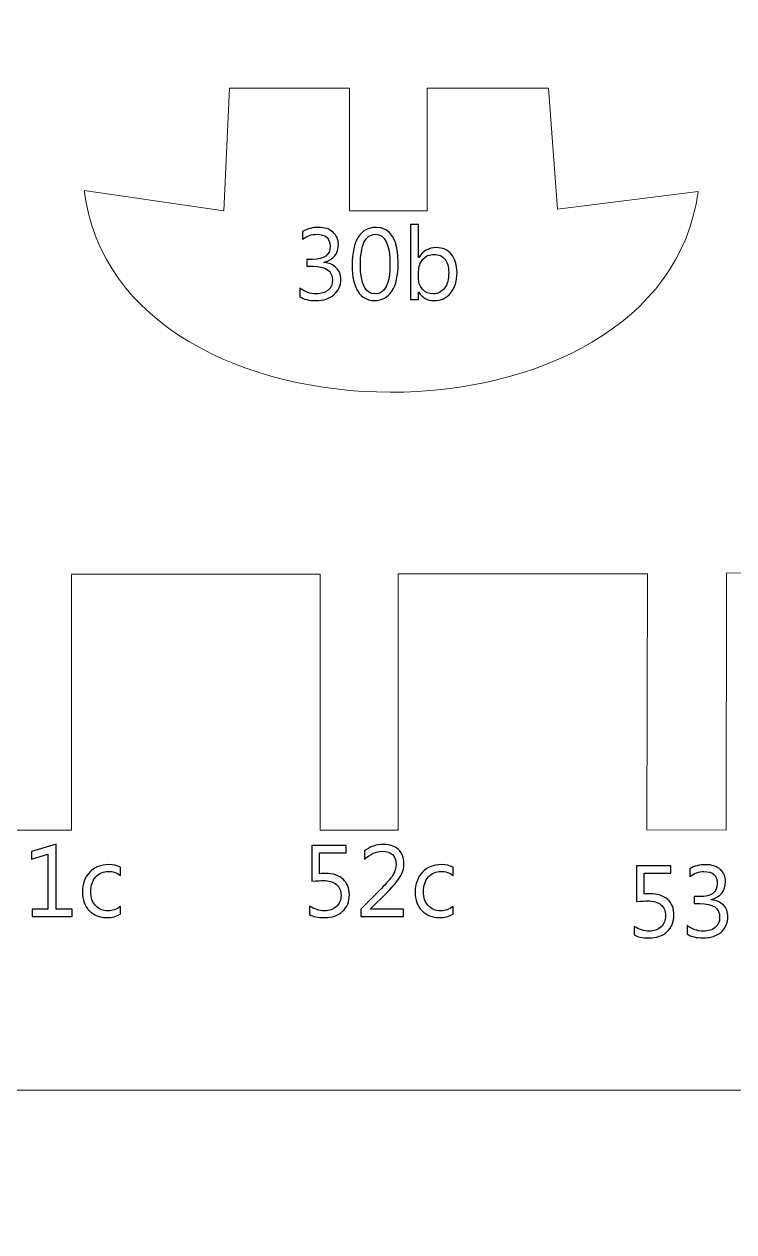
# Model space of a CAD drawing. Header units: centimetres. Extents: x -370 to 378, y -504 to 433.
# Drawn here: x 232.6 to 289.2, y 212.7 to 309.1 of the extents above; entities that cross this region are included whole.
import ezdxf

# ---------------------------------------------------------------- set-up
doc = ezdxf.new("R2010")
doc.units = ezdxf.units.CM
doc.header["$MEASUREMENT"] = 0
doc.layers.add('Camada 1', color=7, linetype='Continuous')
doc.layers.add('Camada 2', color=20, linetype='Continuous')

msp = doc.modelspace()

# ---------------------------------------------------------------- linework, layer by layer
at = {"layer": 'Camada 1', "lineweight": 9}
for points, knots in [([(216.721, 265.254), (216.721, 265.254), (230.116, 265.318), (230.116, 265.318), (230.116, 265.318), (230.116, 265.318), (230.103, 244.768), (230.103, 244.768), (230.103, 244.768), (230.103, 244.768), (236.36, 244.767), (236.36, 244.767), (236.36, 244.767), (236.36, 244.767), (236.371, 265.182), (236.371, 265.182), (236.371, 265.182), (236.371, 265.182), (256.209, 265.182), (256.209, 265.182), (256.209, 265.182), (256.209, 265.182), (256.209, 244.767), (256.209, 244.767), (256.209, 244.767), (256.209, 244.767), (262.443, 244.768), (262.443, 244.768), (262.443, 244.768), (262.443, 244.768), (262.445, 265.213), (262.445, 265.213), (262.445, 265.213), (262.445, 265.213), (282.346, 265.204), (282.346, 265.204), (282.346, 265.204), (282.346, 265.204), (282.296, 244.775), (282.296, 244.775), (282.296, 244.775), (282.296, 244.775), (288.629, 244.768), (288.629, 244.768), (288.629, 244.768), (288.629, 244.768), (288.652, 265.258), (288.652, 265.258), (288.652, 265.258), (288.652, 265.258), (308.479, 265.277), (308.479, 265.277), (308.479, 265.277), (308.479, 265.277), (308.479, 244.77), (308.479, 244.77), (308.479, 244.77), (308.479, 244.77), (314.689, 244.774), (314.689, 244.774), (314.689, 244.774), (314.689, 244.774), (314.79, 265.253), (314.79, 265.253), (314.79, 265.253), (314.79, 265.253), (334.828, 265.214), (334.828, 265.214), (334.828, 265.214), (334.828, 265.214), (334.892, 244.769), (334.892, 244.769), (334.892, 244.769), (334.892, 244.769), (341.063, 244.77), (341.063, 244.77), (341.063, 244.77), (341.063, 244.77), (341.094, 265.214), (341.094, 265.214), (341.094, 265.214), (341.094, 265.214), (366.922, 265.225), (366.922, 265.225), (366.922, 265.225), (366.922, 265.225), (366.966, 256.867), (366.966, 256.867), (366.966, 256.867), (366.966, 256.867), (360.754, 256.873), (360.754, 256.873), (360.754, 256.873), (360.754, 256.873), (360.754, 232.292), (360.754, 232.292), (360.754, 232.292), (360.754, 232.292), (366.964, 232.296), (366.964, 232.296), (366.964, 232.296), (366.964, 232.296), (366.963, 224.01), (366.963, 224.01), (366.963, 224.01), (366.963, 224.01), (210.199, 224.007), (210.199, 224.007), (210.199, 224.007), (210.199, 224.007), (210.193, 236.573), (210.193, 236.573), (210.193, 236.573), (210.193, 236.573), (189.145, 236.573), (189.145, 236.573), (189.145, 236.573), (185.916, 236.501), (184.439, 233.061), (184.413, 226.826), (184.413, 226.826), (184.673, 216.628), (178.684, 212.355), (173.821, 212.903), (173.821, 212.903), (173.821, 212.903), (176.697, 236.149), (176.697, 236.149), (176.697, 236.149), (176.697, 236.149), (170.539, 236.789), (170.539, 236.789), (170.539, 236.789), (170.539, 236.789), (168.49, 221.602), (168.49, 221.602), (168.49, 221.602), (168.49, 221.602), (4.291, 221.42), (4.291, 221.42), (4.291, 221.42), (4.291, 221.42), (4.288, 209.376), (4.288, 209.376), (4.288, 209.376), (4.288, 209.376), (-1.971, 209.374), (-1.971, 209.374), (-1.971, 209.374), (-1.971, 209.374), (-2.239, 168.069), (-2.239, 168.069), (-2.239, 168.069), (-2.239, 168.069), (-66.592, 160.863), (-66.592, 160.863), (-66.592, 160.863), (-66.592, 160.863), (-120.101, 160.892), (-120.101, 160.892), (-120.101, 160.892), (-122.907, 159.848), (-124.083, 157.497), (-123.291, 153.568), (-123.291, 153.568), (-123.291, 153.568), (-121.417, 147.705), (-121.417, 147.705), (-121.417, 147.705), (-119.664, 142.218), (-119.162, 139.073), (-123.559, 137.253), (-123.559, 137.253), (-123.559, 137.253), (-131.456, 134.303), (-131.456, 134.303), (-131.456, 134.303), (-142.328, 129.369), (-143.928, 118.845), (-139.185, 104.494), (-139.185, 104.494), (-136.723, 96.587), (-139.695, 91.079), (-144.309, 92.767), (-144.309, 92.767), (-144.309, 92.767), (-196.019, 110.18), (-196.019, 110.18), (-196.019, 110.18), (-194.826, 114.677), (-193.391, 119.174), (-191.716, 123.67), (-191.716, 123.67), (-191.716, 123.67), (-176.995, 117.362), (-176.995, 117.362), (-176.995, 117.362), (-176.995, 117.362), (-174.937, 123.295), (-174.937, 123.295), (-174.937, 123.295), (-174.937, 123.295), (-189.72, 129.603), (-189.72, 129.603), (-189.72, 129.603), (-187.47, 134.471), (-185.1, 139.218), (-182.609, 143.842), (-182.609, 143.842), (-182.609, 143.842), (-167.889, 135.786), (-167.889, 135.786), (-167.889, 135.786), (-167.889, 135.786), (-164.645, 141.095), (-164.645, 141.095), (-164.645, 141.095), (-164.645, 141.095), (-179.178, 149.214), (-179.178, 149.214), (-179.178, 149.214), (-176.797, 153.396), (-174.316, 157.382), (-171.694, 161.08), (-171.694, 161.08), (-171.694, 161.08), (-158.221, 152.024), (-158.221, 152.024), (-158.221, 152.024), (-158.221, 152.024), (-154.852, 157.145), (-154.852, 157.145), (-154.852, 157.145), (-154.852, 157.145), (-168.138, 166.201), (-168.138, 166.201), (-168.138, 166.201), (-165.271, 169.951), (-162.563, 173.777), (-160.029, 177.692), (-160.029, 177.692), (-160.029, 177.692), (-146.12, 169.011), (-146.12, 169.011), (-146.12, 169.011), (-146.12, 169.011), (-143.438, 174.444), (-143.438, 174.444), (-143.438, 174.444), (-143.438, 174.444), (-157.035, 183.25), (-157.035, 183.25), (-157.035, 183.25), (-151.695, 195.771), (-155.396, 206.053), (-170.299, 212.164), (-170.299, 212.164), (-196.331, 218.03), (-225.837, 215.086), (-252.767, 201.797), (-252.767, 201.797), (-272.125, 191.19), (-291.085, 177.8), (-311.371, 166), (-311.371, 166), (-321.658, 159.339), (-331.851, 153.367), (-342.736, 148.568), (-342.736, 148.568), (-346.86, 147.224), (-349.73, 146.708), (-351.28, 147.57), (-351.28, 147.57), (-360.973, 156.269), (-365.918, 177.156), (-365.135, 212.753), (-365.135, 212.753), (-363.041, 242.961), (-358.027, 262.687), (-349.489, 269.76), (-349.489, 269.76), (-341.694, 272.706), (-312.337, 273.158), (-268.236, 269.823), (-268.236, 269.823), (-238.219, 267.466), (-208.36, 264.64), (-178.599, 261.521), (-178.599, 261.521), (-161.15, 259.512), (-146.663, 274.84), (-133.661, 298.457), (-133.661, 298.457), (-137.932, 299.192), (-140.952, 302.511), (-141.329, 309.219), (-141.329, 309.219), (-141.246, 317.163), (-137.792, 321.124), (-131.21, 321.7), (-131.21, 321.7), (-128.465, 321.723), (-125.72, 321.692), (-122.976, 321.377), (-122.976, 321.377), (-119.251, 320.932), (-117.518, 322.574), (-117.641, 327.134), (-117.641, 327.134), (-117.641, 327.134), (-117.584, 336.153), (-117.584, 336.153), (-117.584, 336.153), (-117.584, 336.153), (-110.776, 336.152), (-110.776, 336.152), (-110.776, 336.152), (-110.776, 336.152), (-110.773, 349.137), (-110.773, 349.137), (-110.773, 349.137), (-110.773, 349.137), (-99.344, 349.13), (-99.344, 349.13), (-99.344, 349.13), (-99.344, 349.13), (-88.153, 362.878), (-88.153, 362.878), (-88.153, 362.878), (-88.153, 362.878), (-34.119, 362.869), (-34.119, 362.869), (-34.119, 362.869), (-34.119, 362.869), (-34.106, 340.512), (-34.106, 340.512), (-34.106, 340.512), (-34.106, 340.512), (-27.597, 340.514), (-27.597, 340.514), (-27.597, 340.514), (-27.597, 340.514), (-27.691, 325.715), (-27.691, 325.715), (-27.691, 325.715), (-27.873, 322.531), (-30.047, 321.13), (-33.358, 320.596), (-33.358, 320.596), (-33.358, 320.596), (-44.151, 320.594), (-44.151, 320.594), (-44.151, 320.594), (-44.151, 320.594), (-44.155, 311.191), (-44.155, 311.191), (-44.155, 311.191), (-44.155, 311.191), (-32.849, 311.191), (-32.849, 311.191), (-32.849, 311.191), (-18.571, 310.629), (-10.255, 308.442), (-6.272, 303.592), (-6.272, 303.592), (-3.714, 300.56), (-2.148, 297.196), (-2.032, 293.351), (-2.032, 293.351), (-2.032, 293.351), (-1.901, 274.856), (-1.901, 274.856), (-1.901, 274.856), (-1.901, 274.856), (4.408, 274.86), (4.408, 274.86), (4.408, 274.86), (4.408, 274.86), (4.426, 260.305), (4.426, 260.305), (4.426, 260.305), (4.426, 260.305), (175.044, 260.301), (175.044, 260.301), (175.044, 260.301), (175.044, 260.301), (175.017, 268.365), (175.017, 268.365), (175.017, 268.365), (179.182, 281.411), (183.274, 295.03), (187.51, 307.504), (187.51, 307.504), (189.372, 313.034), (192.544, 316.081), (197.008, 315.926), (197.008, 315.926), (202.874, 315.367), (206.189, 311.724), (207.985, 306.102), (207.985, 306.102), (211.365, 293.082), (213.787, 278.849), (216.721, 265.254)], [0, 0, 0, 0, 0.009804, 0.009804, 0.009804, 0.009804, 0.019608, 0.019608, 0.019608, 0.019608, 0.029412, 0.029412, 0.029412, 0.029412, 0.039216, 0.039216, 0.039216, 0.039216, 0.04902, 0.04902, 0.04902, 0.04902, 0.058824, 0.058824, 0.058824, 0.058824, 0.068627, 0.068627, 0.068627, 0.068627, 0.078431, 0.078431, 0.078431, 0.078431, 0.088235, 0.088235, 0.088235, 0.088235, 0.098039, 0.098039, 0.098039, 0.098039, 0.107843, 0.107843, 0.107843, 0.107843, 0.117647, 0.117647, 0.117647, 0.117647, 0.127451, 0.127451, 0.127451, 0.127451, 0.137255, 0.137255, 0.137255, 0.137255, 0.147059, 0.147059, 0.147059, 0.147059, 0.156863, 0.156863, 0.156863, 0.156863, 0.166667, 0.166667, 0.166667, 0.166667, 0.176471, 0.176471, 0.176471, 0.176471, 0.186275, 0.186275, 0.186275, 0.186275, 0.196078, 0.196078, 0.196078, 0.196078, 0.205882, 0.205882, 0.205882, 0.205882, 0.215686, 0.215686, 0.215686, 0.215686, 0.22549, 0.22549, 0.22549, 0.22549, 0.235294, 0.235294, 0.235294, 0.235294, 0.245098, 0.245098, 0.245098, 0.245098, 0.254902, 0.254902, 0.254902, 0.254902, 0.264706, 0.264706, 0.264706, 0.264706, 0.27451, 0.27451, 0.27451, 0.27451, 0.284314, 0.284314, 0.284314, 0.284314, 0.294118, 0.294118, 0.294118, 0.294118, 0.303922, 0.303922, 0.303922, 0.303922, 0.313725, 0.313725, 0.313725, 0.313726, 0.323529, 0.323529, 0.323529, 0.323529, 0.333333, 0.333333, 0.333333, 0.333333, 0.343137, 0.343137, 0.343137, 0.343137, 0.352941, 0.352941, 0.352941, 0.352941, 0.362745, 0.362745, 0.362745, 0.362745, 0.372549, 0.372549, 0.372549, 0.372549, 0.382353, 0.382353, 0.382353, 0.382353, 0.392157, 0.392157, 0.392157, 0.392157, 0.401961, 0.401961, 0.401961, 0.401961, 0.411765, 0.411765, 0.411765, 0.411765, 0.421569, 0.421569, 0.421569, 0.421569, 0.431373, 0.431373, 0.431373, 0.431373, 0.441176, 0.441176, 0.441176, 0.441176, 0.45098, 0.45098, 0.45098, 0.45098, 0.460784, 0.460784, 0.460784, 0.460784, 0.470588, 0.470588, 0.470588, 0.470588, 0.480392, 0.480392, 0.480392, 0.480392, 0.490196, 0.490196, 0.490196, 0.490196, 0.5, 0.5, 0.5, 0.5, 0.509804, 0.509804, 0.509804, 0.509804, 0.519608, 0.519608, 0.519608, 0.519608, 0.529412, 0.529412, 0.529412, 0.529412, 0.539216, 0.539216, 0.539216, 0.539216, 0.54902, 0.54902, 0.54902, 0.54902, 0.558824, 0.558824, 0.558824, 0.558824, 0.568627, 0.568627, 0.568627, 0.568627, 0.578431, 0.578431, 0.578431, 0.578431, 0.588235, 0.588235, 0.588235, 0.588235, 0.598039, 0.598039, 0.598039, 0.598039, 0.607843, 0.607843, 0.607843, 0.607843, 0.617647, 0.617647, 0.617647, 0.617647, 0.627451, 0.627451, 0.627451, 0.627451, 0.637255, 0.637255, 0.637255, 0.637255, 0.647059, 0.647059, 0.647059, 0.647059, 0.656863, 0.656863, 0.656863, 0.656863, 0.666667, 0.666667, 0.666667, 0.666667, 0.676471, 0.676471, 0.676471, 0.676471, 0.686275, 0.686275, 0.686275, 0.686275, 0.696078, 0.696078, 0.696078, 0.696078, 0.705882, 0.705882, 0.705882, 0.705882, 0.715686, 0.715686, 0.715686, 0.715686, 0.72549, 0.72549, 0.72549, 0.72549, 0.735294, 0.735294, 0.735294, 0.735294, 0.745098, 0.745098, 0.745098, 0.745098, 0.754902, 0.754902, 0.754902, 0.754902, 0.764706, 0.764706, 0.764706, 0.764706, 0.77451, 0.77451, 0.77451, 0.77451, 0.784314, 0.784314, 0.784314, 0.784314, 0.794118, 0.794118, 0.794118, 0.794118, 0.803922, 0.803922, 0.803922, 0.803922, 0.813725, 0.813725, 0.813725, 0.813726, 0.823529, 0.823529, 0.823529, 0.823529, 0.833333, 0.833333, 0.833333, 0.833333, 0.843137, 0.843137, 0.843137, 0.843137, 0.852941, 0.852941, 0.852941, 0.852941, 0.862745, 0.862745, 0.862745, 0.862745, 0.872549, 0.872549, 0.872549, 0.872549, 0.882353, 0.882353, 0.882353, 0.882353, 0.892157, 0.892157, 0.892157, 0.892157, 0.901961, 0.901961, 0.901961, 0.901961, 0.911765, 0.911765, 0.911765, 0.911765, 0.921569, 0.921569, 0.921569, 0.921569, 0.931373, 0.931373, 0.931373, 0.931373, 0.941176, 0.941176, 0.941176, 0.941176, 0.95098, 0.95098, 0.95098, 0.95098, 0.960784, 0.960784, 0.960784, 0.960784, 0.970588, 0.970588, 0.970588, 0.970588, 0.980392, 0.980392, 0.980392, 0.980392, 1, 1, 1, 1]), ([(248.971, 303.951), (248.971, 303.951), (258.562, 303.951), (258.562, 303.951), (258.562, 303.951), (258.562, 303.951), (258.56, 294.177), (258.56, 294.177), (258.56, 294.177), (258.56, 294.177), (264.753, 294.175), (264.753, 294.175), (264.753, 294.175), (264.753, 294.175), (264.751, 303.95), (264.751, 303.95), (264.751, 303.95), (264.751, 303.95), (274.435, 303.95), (274.435, 303.95), (274.435, 303.95), (274.435, 303.95), (275.157, 294.299), (275.157, 294.299), (275.157, 294.299), (275.157, 294.299), (286.377, 295.702), (286.377, 295.702), (286.377, 295.702), (283.54, 274.312), (239.991, 274.399), (237.378, 295.782), (237.378, 295.782), (237.378, 295.782), (248.516, 294.176), (248.516, 294.176), (248.516, 294.176), (248.516, 294.176), (248.971, 303.951), (248.971, 303.951)], [0, 0, 0, 0, 0.090909, 0.090909, 0.090909, 0.090909, 0.181818, 0.181818, 0.181818, 0.181818, 0.272727, 0.272727, 0.272727, 0.272727, 0.363636, 0.363636, 0.363636, 0.363636, 0.454545, 0.454545, 0.454545, 0.454545, 0.545455, 0.545455, 0.545455, 0.545455, 0.636364, 0.636364, 0.636364, 0.636364, 0.727273, 0.727273, 0.727273, 0.727273, 0.818182, 0.818182, 0.818182, 0.818182, 1, 1, 1, 1])]:
    msp.add_open_spline(points, degree=3, knots=knots, dxfattribs=at)
at = {"layer": 'Camada 2'}
for points, knots in [([(264.085, 287.684), (264.085, 287.684), (264.069, 287.684), (264.069, 287.684), (264.069, 287.684), (264.069, 287.684), (264.069, 287.106), (264.069, 287.106), (264.069, 287.106), (264.069, 287.106), (263.423, 287.106), (263.423, 287.106), (263.423, 287.106), (263.423, 287.106), (263.423, 293.074), (263.423, 293.074), (263.423, 293.074), (263.423, 293.074), (264.069, 293.074), (264.069, 293.074), (264.069, 293.074), (264.069, 293.074), (264.069, 290.434), (264.069, 290.434), (264.069, 290.434), (264.069, 290.434), (264.085, 290.434), (264.085, 290.434), (264.085, 290.434), (264.402, 290.968), (264.867, 291.235), (265.479, 291.235), (265.479, 291.235), (265.996, 291.235), (266.401, 291.055), (266.694, 290.694), (266.694, 290.694), (266.987, 290.332), (267.133, 289.848), (267.133, 289.241), (267.133, 289.241), (267.133, 288.566), (266.969, 288.024), (266.641, 287.618), (266.641, 287.618), (266.312, 287.212), (265.863, 287.01), (265.293, 287.01), (265.293, 287.01), (264.761, 287.01), (264.358, 287.234), (264.085, 287.684)], [0, 0, 0, 0, 0.071429, 0.071429, 0.071429, 0.071429, 0.142857, 0.142857, 0.142857, 0.142857, 0.214286, 0.214286, 0.214286, 0.214286, 0.285714, 0.285714, 0.285714, 0.285714, 0.357143, 0.357143, 0.357143, 0.357143, 0.428571, 0.428571, 0.428571, 0.428571, 0.5, 0.5, 0.5, 0.5, 0.571429, 0.571429, 0.571429, 0.571429, 0.642857, 0.642857, 0.642857, 0.642857, 0.714286, 0.714286, 0.714286, 0.714286, 0.785714, 0.785714, 0.785714, 0.785714, 0.857143, 0.857143, 0.857143, 0.857143, 1, 1, 1, 1]), ([(254.593, 287.316), (254.593, 287.316), (254.593, 288.01), (254.593, 288.01), (254.593, 288.01), (254.978, 287.703), (255.415, 287.55), (255.901, 287.55), (255.901, 287.55), (256.296, 287.55), (256.61, 287.648), (256.845, 287.846), (256.845, 287.846), (257.081, 288.043), (257.197, 288.309), (257.197, 288.643), (257.197, 288.643), (257.197, 289.382), (256.673, 289.752), (255.626, 289.752), (255.626, 289.752), (255.626, 289.752), (255.157, 289.752), (255.157, 289.752), (255.157, 289.752), (255.157, 289.752), (255.157, 290.3), (255.157, 290.3), (255.157, 290.3), (255.157, 290.3), (255.603, 290.3), (255.603, 290.3), (255.603, 290.3), (256.538, 290.3), (257.004, 290.647), (257.004, 291.339), (257.004, 291.339), (257.004, 291.98), (256.648, 292.3), (255.935, 292.3), (255.935, 292.3), (255.538, 292.3), (255.163, 292.166), (254.81, 291.897), (254.81, 291.897), (254.81, 291.897), (254.81, 292.526), (254.81, 292.526), (254.81, 292.526), (255.173, 292.741), (255.602, 292.848), (256.095, 292.848), (256.095, 292.848), (256.571, 292.848), (256.952, 292.722), (257.238, 292.471), (257.238, 292.471), (257.523, 292.218), (257.665, 291.895), (257.665, 291.502), (257.665, 291.502), (257.665, 290.758), (257.288, 290.28), (256.531, 290.067), (256.531, 290.067), (256.531, 290.067), (256.531, 290.051), (256.531, 290.051), (256.531, 290.051), (256.937, 290.012), (257.259, 289.87), (257.499, 289.624), (257.499, 289.624), (257.739, 289.378), (257.859, 289.071), (257.859, 288.704), (257.859, 288.704), (257.859, 288.196), (257.677, 287.788), (257.313, 287.476), (257.313, 287.476), (256.949, 287.165), (256.469, 287.01), (255.874, 287.01), (255.874, 287.01), (255.337, 287.01), (254.91, 287.112), (254.593, 287.316)], [0, 0, 0, 0, 0.043478, 0.043478, 0.043478, 0.043478, 0.086957, 0.086957, 0.086957, 0.086957, 0.130435, 0.130435, 0.130435, 0.130435, 0.173913, 0.173913, 0.173913, 0.173913, 0.217391, 0.217391, 0.217391, 0.217391, 0.26087, 0.26087, 0.26087, 0.26087, 0.304348, 0.304348, 0.304348, 0.304348, 0.347826, 0.347826, 0.347826, 0.347826, 0.391304, 0.391304, 0.391304, 0.391304, 0.434783, 0.434783, 0.434783, 0.434783, 0.478261, 0.478261, 0.478261, 0.478261, 0.521739, 0.521739, 0.521739, 0.521739, 0.565217, 0.565217, 0.565217, 0.565217, 0.608696, 0.608696, 0.608696, 0.608696, 0.652174, 0.652174, 0.652174, 0.652174, 0.695652, 0.695652, 0.695652, 0.695652, 0.73913, 0.73913, 0.73913, 0.73913, 0.782609, 0.782609, 0.782609, 0.782609, 0.826087, 0.826087, 0.826087, 0.826087, 0.869565, 0.869565, 0.869565, 0.869565, 0.913043, 0.913043, 0.913043, 0.913043, 1, 1, 1, 1]), ([(260.542, 287.01), (259.983, 287.01), (259.546, 287.25), (259.233, 287.73), (259.233, 287.73), (258.919, 288.211), (258.762, 288.906), (258.762, 289.815), (258.762, 289.815), (258.762, 290.813), (258.926, 291.567), (259.253, 292.08), (259.253, 292.08), (259.579, 292.592), (260.051, 292.848), (260.668, 292.848), (260.668, 292.848), (261.849, 292.848), (262.439, 291.883), (262.439, 289.953), (262.439, 289.953), (262.439, 288.996), (262.273, 288.268), (261.94, 287.764), (261.94, 287.764), (261.606, 287.261), (261.14, 287.01), (260.542, 287.01)], [0, 0, 0, 0, 0.125, 0.125, 0.125, 0.125, 0.25, 0.25, 0.25, 0.25, 0.375, 0.375, 0.375, 0.375, 0.5, 0.5, 0.5, 0.5, 0.625, 0.625, 0.625, 0.625, 0.75, 0.75, 0.75, 0.75, 1, 1, 1, 1]), ([(260.632, 292.3), (259.827, 292.3), (259.423, 291.481), (259.423, 289.844), (259.423, 289.844), (259.423, 288.315), (259.819, 287.55), (260.609, 287.55), (260.609, 287.55), (261.388, 287.55), (261.778, 288.328), (261.778, 289.883), (261.778, 289.883), (261.778, 291.495), (261.396, 292.3), (260.632, 292.3)], [0, 0, 0, 0, 0.2, 0.2, 0.2, 0.2, 0.4, 0.4, 0.4, 0.4, 0.6, 0.6, 0.6, 0.6, 1, 1, 1, 1]), ([(264.069, 289.316), (264.069, 289.316), (264.069, 288.752), (264.069, 288.752), (264.069, 288.752), (264.069, 288.417), (264.177, 288.133), (264.394, 287.899), (264.394, 287.899), (264.61, 287.667), (264.886, 287.55), (265.219, 287.55), (265.219, 287.55), (265.61, 287.55), (265.917, 287.701), (266.139, 288), (266.139, 288), (266.36, 288.301), (266.472, 288.718), (266.472, 289.253), (266.472, 289.253), (266.472, 289.703), (266.368, 290.057), (266.16, 290.312), (266.16, 290.312), (265.953, 290.567), (265.672, 290.695), (265.317, 290.695), (265.317, 290.695), (264.942, 290.695), (264.64, 290.565), (264.411, 290.303), (264.411, 290.303), (264.183, 290.041), (264.069, 289.711), (264.069, 289.316)], [0, 0, 0, 0, 0.1, 0.1, 0.1, 0.1, 0.2, 0.2, 0.2, 0.2, 0.3, 0.3, 0.3, 0.3, 0.4, 0.4, 0.4, 0.4, 0.5, 0.5, 0.5, 0.5, 0.6, 0.6, 0.6, 0.6, 0.7, 0.7, 0.7, 0.7, 0.8, 0.8, 0.8, 0.8, 1, 1, 1, 1]), ([(236.402, 237.881), (236.402, 237.881), (233.209, 237.881), (233.209, 237.881), (233.209, 237.881), (233.209, 237.881), (233.209, 238.446), (233.209, 238.446), (233.209, 238.446), (233.209, 238.446), (234.483, 238.446), (234.483, 238.446), (234.483, 238.446), (234.483, 238.446), (234.483, 242.835), (234.483, 242.835), (234.483, 242.835), (234.483, 242.835), (233.177, 242.446), (233.177, 242.446), (233.177, 242.446), (233.177, 242.446), (233.177, 243.059), (233.177, 243.059), (233.177, 243.059), (233.177, 243.059), (235.128, 243.655), (235.128, 243.655), (235.128, 243.655), (235.128, 243.655), (235.128, 238.446), (235.128, 238.446), (235.128, 238.446), (235.128, 238.446), (236.402, 238.446), (236.402, 238.446), (236.402, 238.446), (236.402, 238.446), (236.402, 237.881), (236.402, 237.881)], [0, 0, 0, 0, 0.090909, 0.090909, 0.090909, 0.090909, 0.181818, 0.181818, 0.181818, 0.181818, 0.272727, 0.272727, 0.272727, 0.272727, 0.363636, 0.363636, 0.363636, 0.363636, 0.454545, 0.454545, 0.454545, 0.454545, 0.545455, 0.545455, 0.545455, 0.545455, 0.636364, 0.636364, 0.636364, 0.636364, 0.727273, 0.727273, 0.727273, 0.727273, 0.818182, 0.818182, 0.818182, 0.818182, 1, 1, 1, 1]), ([(255.369, 238.018), (255.369, 238.018), (255.369, 238.704), (255.369, 238.704), (255.369, 238.704), (255.755, 238.451), (256.148, 238.325), (256.547, 238.325), (256.547, 238.325), (256.946, 238.325), (257.267, 238.438), (257.512, 238.663), (257.512, 238.663), (257.755, 238.888), (257.878, 239.188), (257.878, 239.56), (257.878, 239.56), (257.878, 239.93), (257.752, 240.219), (257.504, 240.425), (257.504, 240.425), (257.254, 240.633), (256.898, 240.736), (256.433, 240.736), (256.433, 240.736), (256.275, 240.736), (255.98, 240.72), (255.547, 240.689), (255.547, 240.689), (255.547, 240.689), (255.547, 243.526), (255.547, 243.526), (255.547, 243.526), (255.547, 243.526), (258.281, 243.526), (258.281, 243.526), (258.281, 243.526), (258.281, 243.526), (258.281, 242.946), (258.281, 242.946), (258.281, 242.946), (258.281, 242.946), (256.16, 242.946), (256.16, 242.946), (256.16, 242.946), (256.16, 242.946), (256.16, 241.284), (256.16, 241.284), (256.16, 241.284), (256.333, 241.295), (256.493, 241.301), (256.641, 241.301), (256.641, 241.301), (257.244, 241.301), (257.712, 241.149), (258.043, 240.846), (258.043, 240.846), (258.373, 240.544), (258.539, 240.128), (258.539, 239.602), (258.539, 239.602), (258.539, 239.056), (258.361, 238.616), (258.005, 238.284), (258.005, 238.284), (257.649, 237.951), (257.16, 237.784), (256.54, 237.784), (256.54, 237.784), (256.017, 237.784), (255.627, 237.862), (255.369, 238.018)], [0, 0, 0, 0, 0.052632, 0.052632, 0.052632, 0.052632, 0.105263, 0.105263, 0.105263, 0.105263, 0.157895, 0.157895, 0.157895, 0.157895, 0.210526, 0.210526, 0.210526, 0.210526, 0.263158, 0.263158, 0.263158, 0.263158, 0.315789, 0.315789, 0.315789, 0.315789, 0.368421, 0.368421, 0.368421, 0.368421, 0.421053, 0.421053, 0.421053, 0.421053, 0.473684, 0.473684, 0.473684, 0.473684, 0.526316, 0.526316, 0.526316, 0.526316, 0.578947, 0.578947, 0.578947, 0.578947, 0.631579, 0.631579, 0.631579, 0.631579, 0.684211, 0.684211, 0.684211, 0.684211, 0.736842, 0.736842, 0.736842, 0.736842, 0.789474, 0.789474, 0.789474, 0.789474, 0.842105, 0.842105, 0.842105, 0.842105, 0.894737, 0.894737, 0.894737, 0.894737, 1, 1, 1, 1]), ([(262.853, 237.881), (262.853, 237.881), (259.45, 237.881), (259.45, 237.881), (259.45, 237.881), (259.45, 237.881), (259.45, 238.454), (259.45, 238.454), (259.45, 238.454), (259.45, 238.454), (261.095, 240.104), (261.095, 240.104), (261.095, 240.104), (261.516, 240.525), (261.816, 240.874), (261.994, 241.154), (261.994, 241.154), (262.175, 241.434), (262.265, 241.733), (262.265, 242.051), (262.265, 242.051), (262.265, 242.376), (262.172, 242.629), (261.985, 242.807), (261.985, 242.807), (261.798, 242.986), (261.533, 243.075), (261.189, 243.075), (261.189, 243.075), (260.685, 243.075), (260.203, 242.86), (259.74, 242.43), (259.74, 242.43), (259.74, 242.43), (259.74, 243.107), (259.74, 243.107), (259.74, 243.107), (260.181, 243.451), (260.695, 243.623), (261.279, 243.623), (261.279, 243.623), (261.783, 243.623), (262.18, 243.486), (262.469, 243.213), (262.469, 243.213), (262.758, 242.94), (262.902, 242.573), (262.902, 242.114), (262.902, 242.114), (262.902, 241.752), (262.802, 241.397), (262.602, 241.052), (262.602, 241.052), (262.403, 240.706), (262.044, 240.278), (261.527, 239.766), (261.527, 239.766), (261.527, 239.766), (260.224, 238.478), (260.224, 238.478), (260.224, 238.478), (260.224, 238.478), (260.224, 238.462), (260.224, 238.462), (260.224, 238.462), (260.224, 238.462), (262.853, 238.462), (262.853, 238.462), (262.853, 238.462), (262.853, 238.462), (262.853, 237.881), (262.853, 237.881)], [0, 0, 0, 0, 0.052632, 0.052632, 0.052632, 0.052632, 0.105263, 0.105263, 0.105263, 0.105263, 0.157895, 0.157895, 0.157895, 0.157895, 0.210526, 0.210526, 0.210526, 0.210526, 0.263158, 0.263158, 0.263158, 0.263158, 0.315789, 0.315789, 0.315789, 0.315789, 0.368421, 0.368421, 0.368421, 0.368421, 0.421053, 0.421053, 0.421053, 0.421053, 0.473684, 0.473684, 0.473684, 0.473684, 0.526316, 0.526316, 0.526316, 0.526316, 0.578947, 0.578947, 0.578947, 0.578947, 0.631579, 0.631579, 0.631579, 0.631579, 0.684211, 0.684211, 0.684211, 0.684211, 0.736842, 0.736842, 0.736842, 0.736842, 0.789474, 0.789474, 0.789474, 0.789474, 0.842105, 0.842105, 0.842105, 0.842105, 0.894737, 0.894737, 0.894737, 0.894737, 1, 1, 1, 1]), ([(240.265, 238.063), (239.956, 237.877), (239.588, 237.784), (239.163, 237.784), (239.163, 237.784), (238.588, 237.784), (238.124, 237.971), (237.771, 238.346), (237.771, 238.346), (237.417, 238.721), (237.241, 239.206), (237.241, 239.803), (237.241, 239.803), (237.241, 240.467), (237.432, 241.002), (237.812, 241.405), (237.812, 241.405), (238.193, 241.809), (238.701, 242.01), (239.337, 242.01), (239.337, 242.01), (239.69, 242.01), (240.003, 241.944), (240.273, 241.814), (240.273, 241.814), (240.273, 241.814), (240.273, 241.155), (240.273, 241.155), (240.273, 241.155), (239.974, 241.365), (239.654, 241.47), (239.312, 241.47), (239.312, 241.47), (238.9, 241.47), (238.562, 241.322), (238.298, 241.025), (238.298, 241.025), (238.034, 240.729), (237.902, 240.34), (237.902, 239.858), (237.902, 239.858), (237.902, 239.384), (238.026, 239.01), (238.275, 238.736), (238.275, 238.736), (238.522, 238.462), (238.856, 238.325), (239.274, 238.325), (239.274, 238.325), (239.624, 238.325), (239.956, 238.442), (240.265, 238.676), (240.265, 238.676), (240.265, 238.676), (240.265, 238.063), (240.265, 238.063)], [0, 0, 0, 0, 0.066667, 0.066667, 0.066667, 0.066667, 0.133333, 0.133333, 0.133333, 0.133333, 0.2, 0.2, 0.2, 0.2, 0.266667, 0.266667, 0.266667, 0.266667, 0.333333, 0.333333, 0.333333, 0.333333, 0.4, 0.4, 0.4, 0.4, 0.466667, 0.466667, 0.466667, 0.466667, 0.533333, 0.533333, 0.533333, 0.533333, 0.6, 0.6, 0.6, 0.6, 0.666667, 0.666667, 0.666667, 0.666667, 0.733333, 0.733333, 0.733333, 0.733333, 0.8, 0.8, 0.8, 0.8, 0.866667, 0.866667, 0.866667, 0.866667, 1, 1, 1, 1]), ([(266.821, 238.063), (266.512, 237.877), (266.144, 237.784), (265.719, 237.784), (265.719, 237.784), (265.144, 237.784), (264.68, 237.971), (264.327, 238.346), (264.327, 238.346), (263.973, 238.721), (263.797, 239.206), (263.797, 239.803), (263.797, 239.803), (263.797, 240.467), (263.988, 241.002), (264.368, 241.405), (264.368, 241.405), (264.749, 241.809), (265.257, 242.01), (265.892, 242.01), (265.892, 242.01), (266.246, 242.01), (266.559, 241.944), (266.829, 241.814), (266.829, 241.814), (266.829, 241.814), (266.829, 241.155), (266.829, 241.155), (266.829, 241.155), (266.53, 241.365), (266.21, 241.47), (265.868, 241.47), (265.868, 241.47), (265.455, 241.47), (265.118, 241.322), (264.853, 241.025), (264.853, 241.025), (264.59, 240.729), (264.458, 240.34), (264.458, 239.858), (264.458, 239.858), (264.458, 239.384), (264.582, 239.01), (264.831, 238.736), (264.831, 238.736), (265.078, 238.462), (265.411, 238.325), (265.829, 238.325), (265.829, 238.325), (266.18, 238.325), (266.512, 238.442), (266.821, 238.676), (266.821, 238.676), (266.821, 238.676), (266.821, 238.063), (266.821, 238.063)], [0, 0, 0, 0, 0.066667, 0.066667, 0.066667, 0.066667, 0.133333, 0.133333, 0.133333, 0.133333, 0.2, 0.2, 0.2, 0.2, 0.266667, 0.266667, 0.266667, 0.266667, 0.333333, 0.333333, 0.333333, 0.333333, 0.4, 0.4, 0.4, 0.4, 0.466667, 0.466667, 0.466667, 0.466667, 0.533333, 0.533333, 0.533333, 0.533333, 0.6, 0.6, 0.6, 0.6, 0.666667, 0.666667, 0.666667, 0.666667, 0.733333, 0.733333, 0.733333, 0.733333, 0.8, 0.8, 0.8, 0.8, 0.866667, 0.866667, 0.866667, 0.866667, 1, 1, 1, 1]), ([(281.277, 236.399), (281.277, 236.399), (281.277, 237.084), (281.277, 237.084), (281.277, 237.084), (281.663, 236.832), (282.056, 236.705), (282.455, 236.705), (282.455, 236.705), (282.854, 236.705), (283.175, 236.818), (283.42, 237.044), (283.42, 237.044), (283.663, 237.269), (283.786, 237.568), (283.786, 237.941), (283.786, 237.941), (283.786, 238.31), (283.66, 238.599), (283.412, 238.806), (283.412, 238.806), (283.162, 239.013), (282.806, 239.117), (282.341, 239.117), (282.341, 239.117), (282.183, 239.117), (281.888, 239.101), (281.455, 239.07), (281.455, 239.07), (281.455, 239.07), (281.455, 241.907), (281.455, 241.907), (281.455, 241.907), (281.455, 241.907), (284.189, 241.907), (284.189, 241.907), (284.189, 241.907), (284.189, 241.907), (284.189, 241.327), (284.189, 241.327), (284.189, 241.327), (284.189, 241.327), (282.068, 241.327), (282.068, 241.327), (282.068, 241.327), (282.068, 241.327), (282.068, 239.665), (282.068, 239.665), (282.068, 239.665), (282.241, 239.676), (282.401, 239.681), (282.549, 239.681), (282.549, 239.681), (283.152, 239.681), (283.62, 239.529), (283.951, 239.227), (283.951, 239.227), (284.281, 238.925), (284.447, 238.509), (284.447, 237.982), (284.447, 237.982), (284.447, 237.437), (284.269, 236.997), (283.913, 236.665), (283.913, 236.665), (283.557, 236.332), (283.068, 236.165), (282.448, 236.165), (282.448, 236.165), (281.925, 236.165), (281.535, 236.243), (281.277, 236.399)], [0, 0, 0, 0, 0.052632, 0.052632, 0.052632, 0.052632, 0.105263, 0.105263, 0.105263, 0.105263, 0.157895, 0.157895, 0.157895, 0.157895, 0.210526, 0.210526, 0.210526, 0.210526, 0.263158, 0.263158, 0.263158, 0.263158, 0.315789, 0.315789, 0.315789, 0.315789, 0.368421, 0.368421, 0.368421, 0.368421, 0.421053, 0.421053, 0.421053, 0.421053, 0.473684, 0.473684, 0.473684, 0.473684, 0.526316, 0.526316, 0.526316, 0.526316, 0.578947, 0.578947, 0.578947, 0.578947, 0.631579, 0.631579, 0.631579, 0.631579, 0.684211, 0.684211, 0.684211, 0.684211, 0.736842, 0.736842, 0.736842, 0.736842, 0.789474, 0.789474, 0.789474, 0.789474, 0.842105, 0.842105, 0.842105, 0.842105, 0.894737, 0.894737, 0.894737, 0.894737, 1, 1, 1, 1]), ([(285.495, 236.472), (285.495, 236.472), (285.495, 237.165), (285.495, 237.165), (285.495, 237.165), (285.881, 236.859), (286.318, 236.705), (286.803, 236.705), (286.803, 236.705), (287.198, 236.705), (287.513, 236.804), (287.748, 237.001), (287.748, 237.001), (287.983, 237.199), (288.1, 237.465), (288.1, 237.798), (288.1, 237.798), (288.1, 238.537), (287.576, 238.907), (286.529, 238.907), (286.529, 238.907), (286.529, 238.907), (286.06, 238.907), (286.06, 238.907), (286.06, 238.907), (286.06, 238.907), (286.06, 239.455), (286.06, 239.455), (286.06, 239.455), (286.06, 239.455), (286.506, 239.455), (286.506, 239.455), (286.506, 239.455), (287.44, 239.455), (287.906, 239.802), (287.906, 240.494), (287.906, 240.494), (287.906, 241.136), (287.55, 241.456), (286.838, 241.456), (286.838, 241.456), (286.44, 241.456), (286.065, 241.321), (285.713, 241.052), (285.713, 241.052), (285.713, 241.052), (285.713, 241.681), (285.713, 241.681), (285.713, 241.681), (286.076, 241.896), (286.505, 242.004), (286.998, 242.004), (286.998, 242.004), (287.474, 242.004), (287.854, 241.878), (288.14, 241.626), (288.14, 241.626), (288.425, 241.374), (288.568, 241.051), (288.568, 240.657), (288.568, 240.657), (288.568, 239.914), (288.19, 239.435), (287.433, 239.223), (287.433, 239.223), (287.433, 239.223), (287.433, 239.207), (287.433, 239.207), (287.433, 239.207), (287.839, 239.168), (288.162, 239.025), (288.401, 238.779), (288.401, 238.779), (288.642, 238.533), (288.761, 238.227), (288.761, 237.86), (288.761, 237.86), (288.761, 237.352), (288.58, 236.943), (288.216, 236.631), (288.216, 236.631), (287.851, 236.321), (287.372, 236.165), (286.776, 236.165), (286.776, 236.165), (286.24, 236.165), (285.812, 236.267), (285.495, 236.472)], [0, 0, 0, 0, 0.043478, 0.043478, 0.043478, 0.043478, 0.086957, 0.086957, 0.086957, 0.086957, 0.130435, 0.130435, 0.130435, 0.130435, 0.173913, 0.173913, 0.173913, 0.173913, 0.217391, 0.217391, 0.217391, 0.217391, 0.26087, 0.26087, 0.26087, 0.26087, 0.304348, 0.304348, 0.304348, 0.304348, 0.347826, 0.347826, 0.347826, 0.347826, 0.391304, 0.391304, 0.391304, 0.391304, 0.434783, 0.434783, 0.434783, 0.434783, 0.478261, 0.478261, 0.478261, 0.478261, 0.521739, 0.521739, 0.521739, 0.521739, 0.565217, 0.565217, 0.565217, 0.565217, 0.608696, 0.608696, 0.608696, 0.608696, 0.652174, 0.652174, 0.652174, 0.652174, 0.695652, 0.695652, 0.695652, 0.695652, 0.73913, 0.73913, 0.73913, 0.73913, 0.782609, 0.782609, 0.782609, 0.782609, 0.826087, 0.826087, 0.826087, 0.826087, 0.869565, 0.869565, 0.869565, 0.869565, 0.913043, 0.913043, 0.913043, 0.913043, 1, 1, 1, 1])]:
    msp.add_open_spline(points, degree=3, knots=knots, dxfattribs=at)
at = {"layer": 'Camada 2', "lineweight": 9}
for points, knots in [([(264.085, 287.684), (264.085, 287.684), (264.069, 287.684), (264.069, 287.684), (264.069, 287.684), (264.069, 287.684), (264.069, 287.106), (264.069, 287.106), (264.069, 287.106), (264.069, 287.106), (263.423, 287.106), (263.423, 287.106), (263.423, 287.106), (263.423, 287.106), (263.423, 293.074), (263.423, 293.074), (263.423, 293.074), (263.423, 293.074), (264.069, 293.074), (264.069, 293.074), (264.069, 293.074), (264.069, 293.074), (264.069, 290.434), (264.069, 290.434), (264.069, 290.434), (264.069, 290.434), (264.085, 290.434), (264.085, 290.434), (264.085, 290.434), (264.402, 290.968), (264.867, 291.235), (265.479, 291.235), (265.479, 291.235), (265.996, 291.235), (266.401, 291.055), (266.694, 290.694), (266.694, 290.694), (266.987, 290.332), (267.133, 289.848), (267.133, 289.241), (267.133, 289.241), (267.133, 288.566), (266.969, 288.024), (266.641, 287.618), (266.641, 287.618), (266.312, 287.212), (265.863, 287.01), (265.293, 287.01), (265.293, 287.01), (264.761, 287.01), (264.358, 287.234), (264.085, 287.684)], [0, 0, 0, 0, 0.071429, 0.071429, 0.071429, 0.071429, 0.142857, 0.142857, 0.142857, 0.142857, 0.214286, 0.214286, 0.214286, 0.214286, 0.285714, 0.285714, 0.285714, 0.285714, 0.357143, 0.357143, 0.357143, 0.357143, 0.428571, 0.428571, 0.428571, 0.428571, 0.5, 0.5, 0.5, 0.5, 0.571429, 0.571429, 0.571429, 0.571429, 0.642857, 0.642857, 0.642857, 0.642857, 0.714286, 0.714286, 0.714286, 0.714286, 0.785714, 0.785714, 0.785714, 0.785714, 0.857143, 0.857143, 0.857143, 0.857143, 1, 1, 1, 1]), ([(254.593, 287.316), (254.593, 287.316), (254.593, 288.01), (254.593, 288.01), (254.593, 288.01), (254.978, 287.703), (255.415, 287.55), (255.901, 287.55), (255.901, 287.55), (256.296, 287.55), (256.61, 287.648), (256.845, 287.846), (256.845, 287.846), (257.081, 288.043), (257.197, 288.309), (257.197, 288.643), (257.197, 288.643), (257.197, 289.382), (256.673, 289.752), (255.626, 289.752), (255.626, 289.752), (255.626, 289.752), (255.157, 289.752), (255.157, 289.752), (255.157, 289.752), (255.157, 289.752), (255.157, 290.3), (255.157, 290.3), (255.157, 290.3), (255.157, 290.3), (255.603, 290.3), (255.603, 290.3), (255.603, 290.3), (256.538, 290.3), (257.004, 290.647), (257.004, 291.339), (257.004, 291.339), (257.004, 291.98), (256.648, 292.3), (255.935, 292.3), (255.935, 292.3), (255.538, 292.3), (255.163, 292.166), (254.81, 291.897), (254.81, 291.897), (254.81, 291.897), (254.81, 292.526), (254.81, 292.526), (254.81, 292.526), (255.173, 292.741), (255.602, 292.848), (256.095, 292.848), (256.095, 292.848), (256.571, 292.848), (256.952, 292.722), (257.238, 292.471), (257.238, 292.471), (257.523, 292.218), (257.665, 291.895), (257.665, 291.502), (257.665, 291.502), (257.665, 290.758), (257.288, 290.28), (256.531, 290.067), (256.531, 290.067), (256.531, 290.067), (256.531, 290.051), (256.531, 290.051), (256.531, 290.051), (256.937, 290.012), (257.259, 289.87), (257.499, 289.624), (257.499, 289.624), (257.739, 289.378), (257.859, 289.071), (257.859, 288.704), (257.859, 288.704), (257.859, 288.196), (257.677, 287.788), (257.313, 287.476), (257.313, 287.476), (256.949, 287.165), (256.469, 287.01), (255.874, 287.01), (255.874, 287.01), (255.337, 287.01), (254.91, 287.112), (254.593, 287.316)], [0, 0, 0, 0, 0.043478, 0.043478, 0.043478, 0.043478, 0.086957, 0.086957, 0.086957, 0.086957, 0.130435, 0.130435, 0.130435, 0.130435, 0.173913, 0.173913, 0.173913, 0.173913, 0.217391, 0.217391, 0.217391, 0.217391, 0.26087, 0.26087, 0.26087, 0.26087, 0.304348, 0.304348, 0.304348, 0.304348, 0.347826, 0.347826, 0.347826, 0.347826, 0.391304, 0.391304, 0.391304, 0.391304, 0.434783, 0.434783, 0.434783, 0.434783, 0.478261, 0.478261, 0.478261, 0.478261, 0.521739, 0.521739, 0.521739, 0.521739, 0.565217, 0.565217, 0.565217, 0.565217, 0.608696, 0.608696, 0.608696, 0.608696, 0.652174, 0.652174, 0.652174, 0.652174, 0.695652, 0.695652, 0.695652, 0.695652, 0.73913, 0.73913, 0.73913, 0.73913, 0.782609, 0.782609, 0.782609, 0.782609, 0.826087, 0.826087, 0.826087, 0.826087, 0.869565, 0.869565, 0.869565, 0.869565, 0.913043, 0.913043, 0.913043, 0.913043, 1, 1, 1, 1]), ([(260.542, 287.01), (259.983, 287.01), (259.546, 287.25), (259.233, 287.73), (259.233, 287.73), (258.919, 288.211), (258.762, 288.906), (258.762, 289.815), (258.762, 289.815), (258.762, 290.813), (258.926, 291.567), (259.253, 292.08), (259.253, 292.08), (259.579, 292.592), (260.051, 292.848), (260.668, 292.848), (260.668, 292.848), (261.849, 292.848), (262.439, 291.883), (262.439, 289.953), (262.439, 289.953), (262.439, 288.996), (262.273, 288.268), (261.94, 287.764), (261.94, 287.764), (261.606, 287.261), (261.14, 287.01), (260.542, 287.01)], [0, 0, 0, 0, 0.125, 0.125, 0.125, 0.125, 0.25, 0.25, 0.25, 0.25, 0.375, 0.375, 0.375, 0.375, 0.5, 0.5, 0.5, 0.5, 0.625, 0.625, 0.625, 0.625, 0.75, 0.75, 0.75, 0.75, 1, 1, 1, 1]), ([(260.632, 292.3), (259.827, 292.3), (259.423, 291.481), (259.423, 289.844), (259.423, 289.844), (259.423, 288.315), (259.819, 287.55), (260.609, 287.55), (260.609, 287.55), (261.388, 287.55), (261.778, 288.328), (261.778, 289.883), (261.778, 289.883), (261.778, 291.495), (261.396, 292.3), (260.632, 292.3)], [0, 0, 0, 0, 0.2, 0.2, 0.2, 0.2, 0.4, 0.4, 0.4, 0.4, 0.6, 0.6, 0.6, 0.6, 1, 1, 1, 1]), ([(264.069, 289.316), (264.069, 289.316), (264.069, 288.752), (264.069, 288.752), (264.069, 288.752), (264.069, 288.417), (264.177, 288.133), (264.394, 287.899), (264.394, 287.899), (264.61, 287.667), (264.886, 287.55), (265.219, 287.55), (265.219, 287.55), (265.61, 287.55), (265.917, 287.701), (266.139, 288), (266.139, 288), (266.36, 288.301), (266.472, 288.718), (266.472, 289.253), (266.472, 289.253), (266.472, 289.703), (266.368, 290.057), (266.16, 290.312), (266.16, 290.312), (265.953, 290.567), (265.672, 290.695), (265.317, 290.695), (265.317, 290.695), (264.942, 290.695), (264.64, 290.565), (264.411, 290.303), (264.411, 290.303), (264.183, 290.041), (264.069, 289.711), (264.069, 289.316)], [0, 0, 0, 0, 0.1, 0.1, 0.1, 0.1, 0.2, 0.2, 0.2, 0.2, 0.3, 0.3, 0.3, 0.3, 0.4, 0.4, 0.4, 0.4, 0.5, 0.5, 0.5, 0.5, 0.6, 0.6, 0.6, 0.6, 0.7, 0.7, 0.7, 0.7, 0.8, 0.8, 0.8, 0.8, 1, 1, 1, 1]), ([(236.402, 237.881), (236.402, 237.881), (233.209, 237.881), (233.209, 237.881), (233.209, 237.881), (233.209, 237.881), (233.209, 238.446), (233.209, 238.446), (233.209, 238.446), (233.209, 238.446), (234.483, 238.446), (234.483, 238.446), (234.483, 238.446), (234.483, 238.446), (234.483, 242.835), (234.483, 242.835), (234.483, 242.835), (234.483, 242.835), (233.177, 242.446), (233.177, 242.446), (233.177, 242.446), (233.177, 242.446), (233.177, 243.059), (233.177, 243.059), (233.177, 243.059), (233.177, 243.059), (235.128, 243.655), (235.128, 243.655), (235.128, 243.655), (235.128, 243.655), (235.128, 238.446), (235.128, 238.446), (235.128, 238.446), (235.128, 238.446), (236.402, 238.446), (236.402, 238.446), (236.402, 238.446), (236.402, 238.446), (236.402, 237.881), (236.402, 237.881)], [0, 0, 0, 0, 0.090909, 0.090909, 0.090909, 0.090909, 0.181818, 0.181818, 0.181818, 0.181818, 0.272727, 0.272727, 0.272727, 0.272727, 0.363636, 0.363636, 0.363636, 0.363636, 0.454545, 0.454545, 0.454545, 0.454545, 0.545455, 0.545455, 0.545455, 0.545455, 0.636364, 0.636364, 0.636364, 0.636364, 0.727273, 0.727273, 0.727273, 0.727273, 0.818182, 0.818182, 0.818182, 0.818182, 1, 1, 1, 1]), ([(255.369, 238.018), (255.369, 238.018), (255.369, 238.704), (255.369, 238.704), (255.369, 238.704), (255.755, 238.451), (256.148, 238.325), (256.547, 238.325), (256.547, 238.325), (256.946, 238.325), (257.267, 238.438), (257.512, 238.663), (257.512, 238.663), (257.755, 238.888), (257.878, 239.188), (257.878, 239.56), (257.878, 239.56), (257.878, 239.93), (257.752, 240.219), (257.504, 240.425), (257.504, 240.425), (257.254, 240.633), (256.898, 240.736), (256.433, 240.736), (256.433, 240.736), (256.275, 240.736), (255.98, 240.72), (255.547, 240.689), (255.547, 240.689), (255.547, 240.689), (255.547, 243.526), (255.547, 243.526), (255.547, 243.526), (255.547, 243.526), (258.281, 243.526), (258.281, 243.526), (258.281, 243.526), (258.281, 243.526), (258.281, 242.946), (258.281, 242.946), (258.281, 242.946), (258.281, 242.946), (256.16, 242.946), (256.16, 242.946), (256.16, 242.946), (256.16, 242.946), (256.16, 241.284), (256.16, 241.284), (256.16, 241.284), (256.333, 241.295), (256.493, 241.301), (256.641, 241.301), (256.641, 241.301), (257.244, 241.301), (257.712, 241.149), (258.043, 240.846), (258.043, 240.846), (258.373, 240.544), (258.539, 240.128), (258.539, 239.602), (258.539, 239.602), (258.539, 239.056), (258.361, 238.616), (258.005, 238.284), (258.005, 238.284), (257.649, 237.951), (257.16, 237.784), (256.54, 237.784), (256.54, 237.784), (256.017, 237.784), (255.627, 237.862), (255.369, 238.018)], [0, 0, 0, 0, 0.052632, 0.052632, 0.052632, 0.052632, 0.105263, 0.105263, 0.105263, 0.105263, 0.157895, 0.157895, 0.157895, 0.157895, 0.210526, 0.210526, 0.210526, 0.210526, 0.263158, 0.263158, 0.263158, 0.263158, 0.315789, 0.315789, 0.315789, 0.315789, 0.368421, 0.368421, 0.368421, 0.368421, 0.421053, 0.421053, 0.421053, 0.421053, 0.473684, 0.473684, 0.473684, 0.473684, 0.526316, 0.526316, 0.526316, 0.526316, 0.578947, 0.578947, 0.578947, 0.578947, 0.631579, 0.631579, 0.631579, 0.631579, 0.684211, 0.684211, 0.684211, 0.684211, 0.736842, 0.736842, 0.736842, 0.736842, 0.789474, 0.789474, 0.789474, 0.789474, 0.842105, 0.842105, 0.842105, 0.842105, 0.894737, 0.894737, 0.894737, 0.894737, 1, 1, 1, 1]), ([(262.853, 237.881), (262.853, 237.881), (259.45, 237.881), (259.45, 237.881), (259.45, 237.881), (259.45, 237.881), (259.45, 238.454), (259.45, 238.454), (259.45, 238.454), (259.45, 238.454), (261.095, 240.104), (261.095, 240.104), (261.095, 240.104), (261.516, 240.525), (261.816, 240.874), (261.994, 241.154), (261.994, 241.154), (262.175, 241.434), (262.265, 241.733), (262.265, 242.051), (262.265, 242.051), (262.265, 242.376), (262.172, 242.629), (261.985, 242.807), (261.985, 242.807), (261.798, 242.986), (261.533, 243.075), (261.189, 243.075), (261.189, 243.075), (260.685, 243.075), (260.203, 242.86), (259.74, 242.43), (259.74, 242.43), (259.74, 242.43), (259.74, 243.107), (259.74, 243.107), (259.74, 243.107), (260.181, 243.451), (260.695, 243.623), (261.279, 243.623), (261.279, 243.623), (261.783, 243.623), (262.18, 243.486), (262.469, 243.213), (262.469, 243.213), (262.758, 242.94), (262.902, 242.573), (262.902, 242.114), (262.902, 242.114), (262.902, 241.752), (262.802, 241.397), (262.602, 241.052), (262.602, 241.052), (262.403, 240.706), (262.044, 240.278), (261.527, 239.766), (261.527, 239.766), (261.527, 239.766), (260.224, 238.478), (260.224, 238.478), (260.224, 238.478), (260.224, 238.478), (260.224, 238.462), (260.224, 238.462), (260.224, 238.462), (260.224, 238.462), (262.853, 238.462), (262.853, 238.462), (262.853, 238.462), (262.853, 238.462), (262.853, 237.881), (262.853, 237.881)], [0, 0, 0, 0, 0.052632, 0.052632, 0.052632, 0.052632, 0.105263, 0.105263, 0.105263, 0.105263, 0.157895, 0.157895, 0.157895, 0.157895, 0.210526, 0.210526, 0.210526, 0.210526, 0.263158, 0.263158, 0.263158, 0.263158, 0.315789, 0.315789, 0.315789, 0.315789, 0.368421, 0.368421, 0.368421, 0.368421, 0.421053, 0.421053, 0.421053, 0.421053, 0.473684, 0.473684, 0.473684, 0.473684, 0.526316, 0.526316, 0.526316, 0.526316, 0.578947, 0.578947, 0.578947, 0.578947, 0.631579, 0.631579, 0.631579, 0.631579, 0.684211, 0.684211, 0.684211, 0.684211, 0.736842, 0.736842, 0.736842, 0.736842, 0.789474, 0.789474, 0.789474, 0.789474, 0.842105, 0.842105, 0.842105, 0.842105, 0.894737, 0.894737, 0.894737, 0.894737, 1, 1, 1, 1]), ([(240.265, 238.063), (239.956, 237.877), (239.588, 237.784), (239.163, 237.784), (239.163, 237.784), (238.588, 237.784), (238.124, 237.971), (237.771, 238.346), (237.771, 238.346), (237.417, 238.721), (237.241, 239.206), (237.241, 239.803), (237.241, 239.803), (237.241, 240.467), (237.432, 241.002), (237.812, 241.405), (237.812, 241.405), (238.193, 241.809), (238.701, 242.01), (239.337, 242.01), (239.337, 242.01), (239.69, 242.01), (240.003, 241.944), (240.273, 241.814), (240.273, 241.814), (240.273, 241.814), (240.273, 241.155), (240.273, 241.155), (240.273, 241.155), (239.974, 241.365), (239.654, 241.47), (239.312, 241.47), (239.312, 241.47), (238.9, 241.47), (238.562, 241.322), (238.298, 241.025), (238.298, 241.025), (238.034, 240.729), (237.902, 240.34), (237.902, 239.858), (237.902, 239.858), (237.902, 239.384), (238.026, 239.01), (238.275, 238.736), (238.275, 238.736), (238.522, 238.462), (238.856, 238.325), (239.274, 238.325), (239.274, 238.325), (239.624, 238.325), (239.956, 238.442), (240.265, 238.676), (240.265, 238.676), (240.265, 238.676), (240.265, 238.063), (240.265, 238.063)], [0, 0, 0, 0, 0.066667, 0.066667, 0.066667, 0.066667, 0.133333, 0.133333, 0.133333, 0.133333, 0.2, 0.2, 0.2, 0.2, 0.266667, 0.266667, 0.266667, 0.266667, 0.333333, 0.333333, 0.333333, 0.333333, 0.4, 0.4, 0.4, 0.4, 0.466667, 0.466667, 0.466667, 0.466667, 0.533333, 0.533333, 0.533333, 0.533333, 0.6, 0.6, 0.6, 0.6, 0.666667, 0.666667, 0.666667, 0.666667, 0.733333, 0.733333, 0.733333, 0.733333, 0.8, 0.8, 0.8, 0.8, 0.866667, 0.866667, 0.866667, 0.866667, 1, 1, 1, 1]), ([(266.821, 238.063), (266.512, 237.877), (266.144, 237.784), (265.719, 237.784), (265.719, 237.784), (265.144, 237.784), (264.68, 237.971), (264.327, 238.346), (264.327, 238.346), (263.973, 238.721), (263.797, 239.206), (263.797, 239.803), (263.797, 239.803), (263.797, 240.467), (263.988, 241.002), (264.368, 241.405), (264.368, 241.405), (264.749, 241.809), (265.257, 242.01), (265.892, 242.01), (265.892, 242.01), (266.246, 242.01), (266.559, 241.944), (266.829, 241.814), (266.829, 241.814), (266.829, 241.814), (266.829, 241.155), (266.829, 241.155), (266.829, 241.155), (266.53, 241.365), (266.21, 241.47), (265.868, 241.47), (265.868, 241.47), (265.455, 241.47), (265.118, 241.322), (264.853, 241.025), (264.853, 241.025), (264.59, 240.729), (264.458, 240.34), (264.458, 239.858), (264.458, 239.858), (264.458, 239.384), (264.582, 239.01), (264.831, 238.736), (264.831, 238.736), (265.078, 238.462), (265.411, 238.325), (265.829, 238.325), (265.829, 238.325), (266.18, 238.325), (266.512, 238.442), (266.821, 238.676), (266.821, 238.676), (266.821, 238.676), (266.821, 238.063), (266.821, 238.063)], [0, 0, 0, 0, 0.066667, 0.066667, 0.066667, 0.066667, 0.133333, 0.133333, 0.133333, 0.133333, 0.2, 0.2, 0.2, 0.2, 0.266667, 0.266667, 0.266667, 0.266667, 0.333333, 0.333333, 0.333333, 0.333333, 0.4, 0.4, 0.4, 0.4, 0.466667, 0.466667, 0.466667, 0.466667, 0.533333, 0.533333, 0.533333, 0.533333, 0.6, 0.6, 0.6, 0.6, 0.666667, 0.666667, 0.666667, 0.666667, 0.733333, 0.733333, 0.733333, 0.733333, 0.8, 0.8, 0.8, 0.8, 0.866667, 0.866667, 0.866667, 0.866667, 1, 1, 1, 1]), ([(281.277, 236.399), (281.277, 236.399), (281.277, 237.084), (281.277, 237.084), (281.277, 237.084), (281.663, 236.832), (282.056, 236.705), (282.455, 236.705), (282.455, 236.705), (282.854, 236.705), (283.175, 236.818), (283.42, 237.044), (283.42, 237.044), (283.663, 237.269), (283.786, 237.568), (283.786, 237.941), (283.786, 237.941), (283.786, 238.31), (283.66, 238.599), (283.412, 238.806), (283.412, 238.806), (283.162, 239.013), (282.806, 239.117), (282.341, 239.117), (282.341, 239.117), (282.183, 239.117), (281.888, 239.101), (281.455, 239.07), (281.455, 239.07), (281.455, 239.07), (281.455, 241.907), (281.455, 241.907), (281.455, 241.907), (281.455, 241.907), (284.189, 241.907), (284.189, 241.907), (284.189, 241.907), (284.189, 241.907), (284.189, 241.327), (284.189, 241.327), (284.189, 241.327), (284.189, 241.327), (282.068, 241.327), (282.068, 241.327), (282.068, 241.327), (282.068, 241.327), (282.068, 239.665), (282.068, 239.665), (282.068, 239.665), (282.241, 239.676), (282.401, 239.681), (282.549, 239.681), (282.549, 239.681), (283.152, 239.681), (283.62, 239.529), (283.951, 239.227), (283.951, 239.227), (284.281, 238.925), (284.447, 238.509), (284.447, 237.982), (284.447, 237.982), (284.447, 237.437), (284.269, 236.997), (283.913, 236.665), (283.913, 236.665), (283.557, 236.332), (283.068, 236.165), (282.448, 236.165), (282.448, 236.165), (281.925, 236.165), (281.535, 236.243), (281.277, 236.399)], [0, 0, 0, 0, 0.052632, 0.052632, 0.052632, 0.052632, 0.105263, 0.105263, 0.105263, 0.105263, 0.157895, 0.157895, 0.157895, 0.157895, 0.210526, 0.210526, 0.210526, 0.210526, 0.263158, 0.263158, 0.263158, 0.263158, 0.315789, 0.315789, 0.315789, 0.315789, 0.368421, 0.368421, 0.368421, 0.368421, 0.421053, 0.421053, 0.421053, 0.421053, 0.473684, 0.473684, 0.473684, 0.473684, 0.526316, 0.526316, 0.526316, 0.526316, 0.578947, 0.578947, 0.578947, 0.578947, 0.631579, 0.631579, 0.631579, 0.631579, 0.684211, 0.684211, 0.684211, 0.684211, 0.736842, 0.736842, 0.736842, 0.736842, 0.789474, 0.789474, 0.789474, 0.789474, 0.842105, 0.842105, 0.842105, 0.842105, 0.894737, 0.894737, 0.894737, 0.894737, 1, 1, 1, 1]), ([(285.495, 236.472), (285.495, 236.472), (285.495, 237.165), (285.495, 237.165), (285.495, 237.165), (285.881, 236.859), (286.318, 236.705), (286.803, 236.705), (286.803, 236.705), (287.198, 236.705), (287.513, 236.804), (287.748, 237.001), (287.748, 237.001), (287.983, 237.199), (288.1, 237.465), (288.1, 237.798), (288.1, 237.798), (288.1, 238.537), (287.576, 238.907), (286.529, 238.907), (286.529, 238.907), (286.529, 238.907), (286.06, 238.907), (286.06, 238.907), (286.06, 238.907), (286.06, 238.907), (286.06, 239.455), (286.06, 239.455), (286.06, 239.455), (286.06, 239.455), (286.506, 239.455), (286.506, 239.455), (286.506, 239.455), (287.44, 239.455), (287.906, 239.802), (287.906, 240.494), (287.906, 240.494), (287.906, 241.136), (287.55, 241.456), (286.838, 241.456), (286.838, 241.456), (286.44, 241.456), (286.065, 241.321), (285.713, 241.052), (285.713, 241.052), (285.713, 241.052), (285.713, 241.681), (285.713, 241.681), (285.713, 241.681), (286.076, 241.896), (286.505, 242.004), (286.998, 242.004), (286.998, 242.004), (287.474, 242.004), (287.854, 241.878), (288.14, 241.626), (288.14, 241.626), (288.425, 241.374), (288.568, 241.051), (288.568, 240.657), (288.568, 240.657), (288.568, 239.914), (288.19, 239.435), (287.433, 239.223), (287.433, 239.223), (287.433, 239.223), (287.433, 239.207), (287.433, 239.207), (287.433, 239.207), (287.839, 239.168), (288.162, 239.025), (288.401, 238.779), (288.401, 238.779), (288.642, 238.533), (288.761, 238.227), (288.761, 237.86), (288.761, 237.86), (288.761, 237.352), (288.58, 236.943), (288.216, 236.631), (288.216, 236.631), (287.851, 236.321), (287.372, 236.165), (286.776, 236.165), (286.776, 236.165), (286.24, 236.165), (285.812, 236.267), (285.495, 236.472)], [0, 0, 0, 0, 0.043478, 0.043478, 0.043478, 0.043478, 0.086957, 0.086957, 0.086957, 0.086957, 0.130435, 0.130435, 0.130435, 0.130435, 0.173913, 0.173913, 0.173913, 0.173913, 0.217391, 0.217391, 0.217391, 0.217391, 0.26087, 0.26087, 0.26087, 0.26087, 0.304348, 0.304348, 0.304348, 0.304348, 0.347826, 0.347826, 0.347826, 0.347826, 0.391304, 0.391304, 0.391304, 0.391304, 0.434783, 0.434783, 0.434783, 0.434783, 0.478261, 0.478261, 0.478261, 0.478261, 0.521739, 0.521739, 0.521739, 0.521739, 0.565217, 0.565217, 0.565217, 0.565217, 0.608696, 0.608696, 0.608696, 0.608696, 0.652174, 0.652174, 0.652174, 0.652174, 0.695652, 0.695652, 0.695652, 0.695652, 0.73913, 0.73913, 0.73913, 0.73913, 0.782609, 0.782609, 0.782609, 0.782609, 0.826087, 0.826087, 0.826087, 0.826087, 0.869565, 0.869565, 0.869565, 0.869565, 0.913043, 0.913043, 0.913043, 0.913043, 1, 1, 1, 1])]:
    msp.add_open_spline(points, degree=3, knots=knots, dxfattribs=at)

doc.saveas('drawing.dxf')
